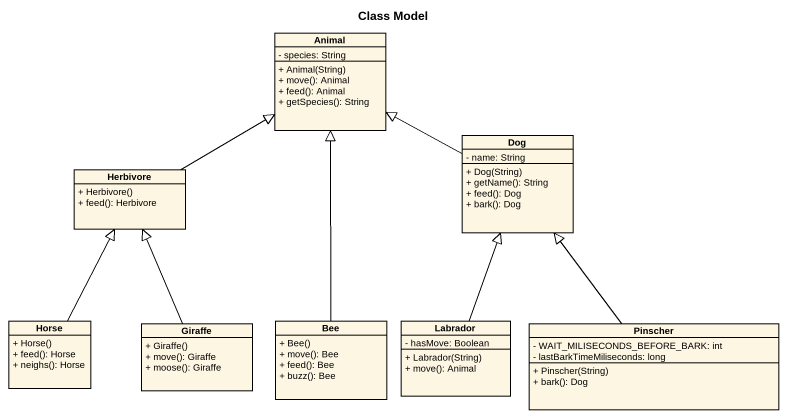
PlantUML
@startuml
title Class Model
hide circle
hide empty members
skinparam classAttributeIconSize 0
class Animal {
  - species: String
  + Animal(String)
  + move(): Animal
  + feed(): Animal
  + getSpecies(): String
}
class Dog {
  - name: String
  + Dog(String)
  + getName(): String
  + feed(): Dog
  + bark(): Dog
}
class Herbivore {
  + Herbivore()
  + feed(): Herbivore
}
class Horse {
  + Horse()
  + feed(): Horse
  + neighs(): Horse
}
class Giraffe {
  + Giraffe()
  + move(): Giraffe
  + moose(): Giraffe
}
class Bee {
  + Bee()
  + move(): Bee
  + feed(): Bee
  + buzz(): Bee
}
class Labrador {
  - hasMove: Boolean
  + Labrador(String)
  + move(): Animal
}
class Pinscher {
  - WAIT_MILISECONDS_BEFORE_BARK: int
  - lastBarkTimeMiliseconds: long
  + Pinscher(String)
  + bark(): Dog
}
Dog -left-|> Animal
Herbivore -right-|> Animal
Horse -up-|> Herbivore
Giraffe -up-|> Herbivore
Bee -up-|> Animal
Labrador -up-|> Dog
Pinscher -up-|> Dog
@enduml
